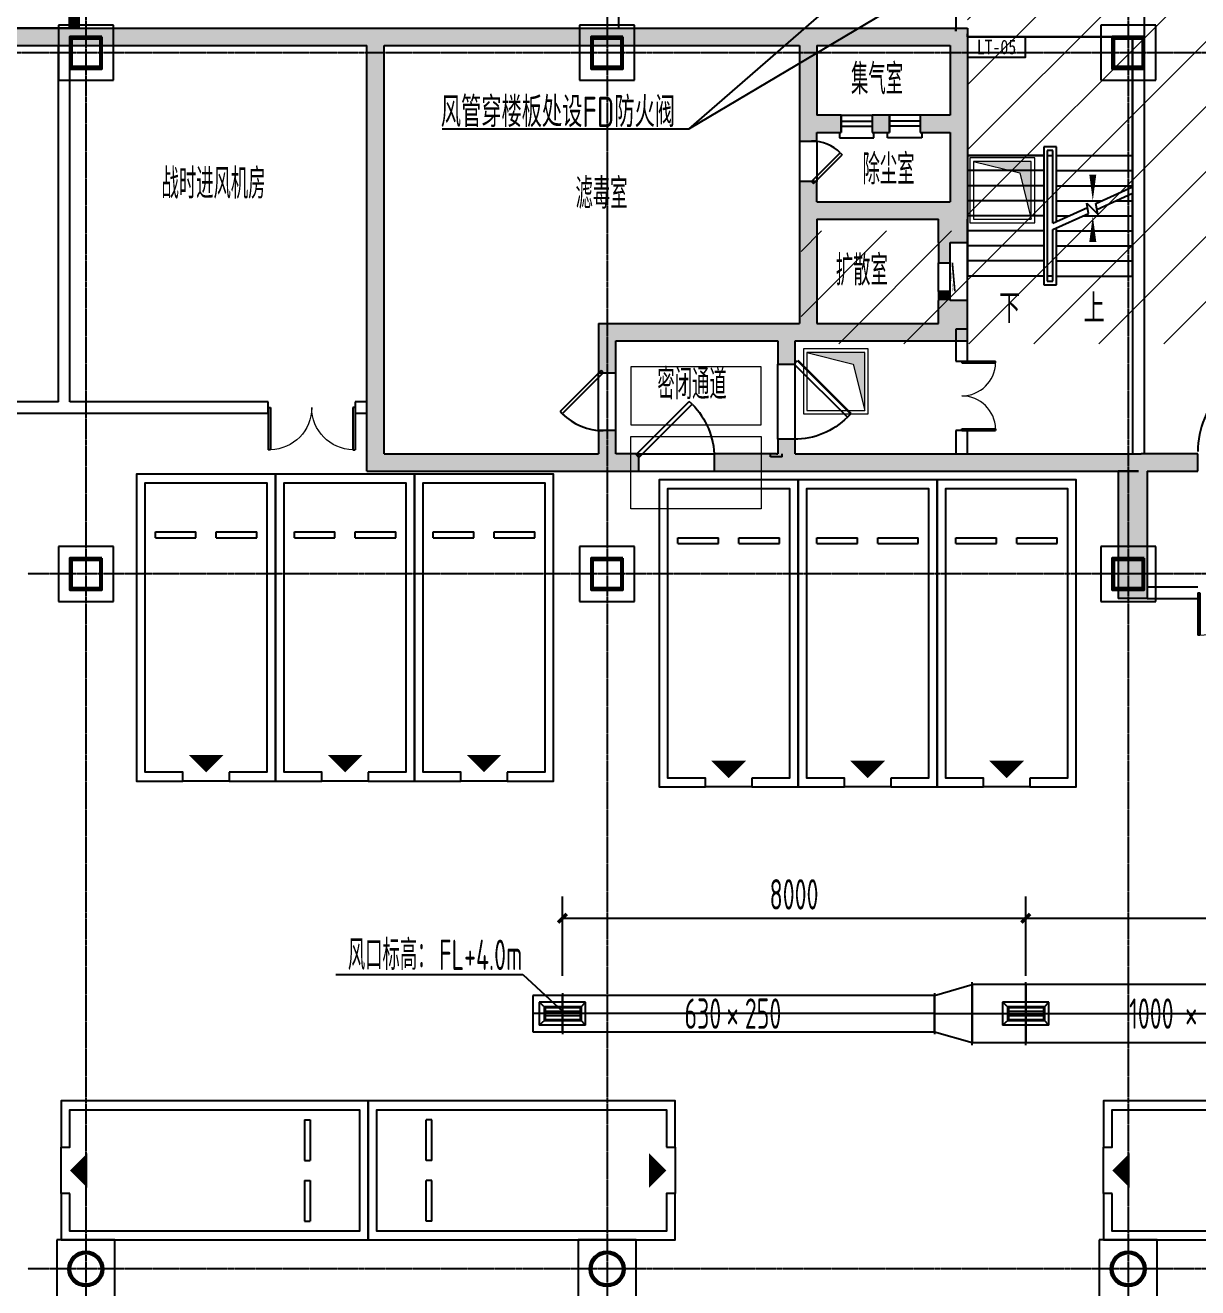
# Model space of a CAD drawing. Extents: x -20827274 to 1300756471, y -549375 to 3431892.
# Drawn here: x 16195 to 36441, y -246835 to -225035 of the extents above; entities that cross this region are included whole.
import ezdxf
from ezdxf.enums import TextEntityAlignment as Align

# ---------------------------------------------------------------- set-up
doc = ezdxf.new("R2010")
doc.units = 0
doc.header["$LTSCALE"] = 10
for name, pattern in [('CENTER2', [1.125, 0.75, -0.125, 0.125, -0.125]), ('DASH', [0.35, 0.25, -0.1]), ('暖附图底图$0$__DASH', [0.35, 0.25, -0.1]), ('暖附图底图$0$DASH', [0.35, 0.25, -0.1]), ('暖附图底图$0$DOTE', [2.42, 2, -0.2, 0.02, -0.2])]:
    doc.linetypes.add(name, pattern=pattern)
doc.layers.add('0-不打印', color=211, linetype='Continuous', lineweight=18, plot=False)
for name, color, linetype in [('1-zs', 3, 'Continuous'), ('1-暖通标注', 4, 'Continuous'), ('1-标注暖通', 4, 'Continuous'), ('DUCT-排烟中心线', 5, 'CENTER2'), ('DUCT-排烟标注', 3, 'Continuous'), ('DUCT-排烟法兰', 4, 'Continuous'), ('DUCT-排烟管', 2, 'Continuous'), ('DUCT-排烟管端线', 4, 'Continuous'), ('DUCT-排风风口', 7, 'Continuous'), ('H-TH_DIM', 3, 'Continuous'), ('暖附图底图$0$00-停车位', 8, 'Continuous'), ('暖附图底图$0$1-标注暖通', 8, 'Continuous'), ('暖附图底图$0$A-COLUMN', 8, 'Continuous'), ('暖附图底图$0$A-DIM_SYMB', 8, 'Continuous'), ('暖附图底图$0$A-PUB_HATCH', 8, 'Continuous'), ('暖附图底图$0$A-ROOM_NAME', 8, 'Continuous'), ('暖附图底图$0$A-STAIR', 8, 'Continuous'), ('暖附图底图$0$A-WALL', 8, 'Continuous'), ('暖附图底图$0$DOOR_FIRE', 8, 'Continuous'), ('暖附图底图$0$DOTE', 8, 'Continuous'), ('暖附图底图$0$PUB_HATCH', 8, 'Continuous'), ('暖附图底图$0$R_人防洗消集水坑', 8, 'Continuous'), ('暖附图底图$0$S-柱', 8, 'Continuous'), ('暖附图底图$0$S-柱-填充', 8, 'Continuous'), ('暖附图底图$0$SRC-03F$0$A-SYMB-NUMB-T', 8, 'Continuous'), ('暖附图底图$0$SRC-03F$0$A-WALL', 8, 'Continuous'), ('暖附图底图$0$WINDOW', 8, 'Continuous'), ('暖附图底图$0$WINDOW_RF', 8, 'Continuous')]:
    doc.layers.add(name, color=color, linetype=linetype)
doc.layers.add('F-非人防区', color=105, linetype='Continuous', lineweight=15)
doc.styles.add('8B2_02', font='tssdeng.shx', dxfattribs={"width": 0.6, "bigfont": 'TSSDCHN.shx'})
doc.styles.add('8B2_02_T3', font='tssdeng.shx', dxfattribs={"width": 0.6, "bigfont": 'TSSDCHN.shx'})
doc.styles.add('暖附图底图$0$8B2_01', font='simhei.ttf', dxfattribs={"width": 0.8})
doc.styles.add('暖附图底图$0$8B2_02', font='tssdeng.shx', dxfattribs={"width": 0.6, "bigfont": 'TSSDCHN.shx'})
doc.styles.add('暖附图底图$0$_TCH_DIM', font='SIMPLEX', dxfattribs={"bigfont": 'GBCBIG'})
doc.styles.add('暖附图底图$0$SRC-03F$0$ECADI-TXT', font='simplex.shx', dxfattribs={"bigfont": 'hztxt.shx'})
doc.dimstyles.new('_TCH_ARCH&&150', dxfattribs={"dimtxt": 525, "dimasz": 150, "dimexe": 375, "dimexo": 450, "dimgap": 150, "dimtad": 1, "dimdec": 0, "dimrnd": 50, "dimzin": 0, "dimdsep": 46, "dimtxsty": '8B2_02_T3', "dimblk": 'ARCHTICK', "dimcen": 0.09, "dimclrt": 7, "dimazin": 2, "dimtfac": 1, "dimtdec": 0, "dimtix": 1, "dimtmove": 2, "dimatfit": 3, "dimfxl": 0, "dimtolj": 1, "dimtzin": 0, "dimarcsym": 0})

# ---------------------------------------------------------------- blocks, each defined once
blk = doc.blocks.new('$风口$00000108')
for p, q in [((-250, 135), (-190, 75)), ((-250, -135), (-250, 135)), ((200, 25), (-190, 25)), ((250, 135), (200, 75)), ((250, 135), (250, -135)), ((-250, -135), (-190, -75)), ((250, -135), (-250, -135)), ((200, -25), (-190, -25)), ((200, -75), (250, -135))]:
    blk.add_line(p, q)
at = {"linetype": 'Continuous'}
blk.add_line((250, 135), (-250, 135), dxfattribs=at)
at = {"lineweight": 40}
for p, q in [((-190, 75), (200, 75)), ((-190, -75), (-190, 75)), ((200, 75), (200, -75)), ((-190, -75), (200, -75))]:
    blk.add_line(p, q, dxfattribs=at)
blk = doc.blocks.new('暖附图底图$0$车位2400x5300')
at = {"layer": '暖附图底图$0$00-停车位', "color": 251}
for p, q in [((-875, -1000), (-175, -1000)), ((-875, -1100), (-875, -1000)), ((-175, -1100), (-175, -1000)), ((175, -1000), (875, -1000)), ((175, -1100), (175, -1000)), ((875, -1100), (875, -1000)), ((-875, -1100), (-175, -1100)), ((175, -1100), (875, -1100)), ((400, -5300), (-400, -5300))]:
    blk.add_line(p, q, dxfattribs=at)
blk.add_lwpolyline([(400, -5150), (400, -5300), (1200, -5300), (1200, 0), (-1200, 0), (-1200, -5300), (-400, -5300), (-400, -5150), (-1050, -5150), (-1050, -150), (1050, -150), (1050, -5150), (400, -5150)], dxfattribs=at)
blk.add_lwpolyline([(0, -5150, 0, 600, 0), (0, -4850, 600, 600, 0)], format="xyseb", dxfattribs=at)
blk = doc.blocks.new('暖附图底图$0$洗消污水集水坑')
at = {"layer": '暖附图底图$0$R_人防洗消集水坑', "lineweight": 15}
h = blk.add_hatch(color=256, dxfattribs=at)
h.dxf.hatch_style = 1
h.paths.add_polyline_path([(161254, 16997), (162054, 17197), (161054, 17197), (161054, 16197)])
for points in [[(162114, 17257), (160994, 17257), (160994, 16137), (162114, 16137)], [(162054, 17197), (161054, 17197), (161054, 16197), (162054, 16197)]]:
    blk.add_lwpolyline(points, close=True, dxfattribs=at)
blk.add_lwpolyline([(161054, 16197), (161254, 16997), (162054, 17197)], dxfattribs=at)
blk = doc.blocks.new('暖附图底图$0$洗消坑')
at = {"layer": '暖附图底图$0$R_人防洗消集水坑', "lineweight": 15, "rotation": 270}
for p in [(83578, -191171), (80703, -194471)]:
    blk.add_blockref('暖附图底图$0$洗消污水集水坑', p, dxfattribs=at)
blk = doc.blocks.new('暖附图底图$0$A$C7EFF042E')
at = {"layer": '暖附图底图$0$A-COLUMN', "color": 6}
for p, q in [((725, -44775), (-225, -44775)), ((-225, -44775), (-225, -45725)), ((725, -45725), (725, -44775)), ((9725, -44775), (8775, -44775)), ((8775, -44775), (8775, -45725)), ((9725, -45725), (9725, -44775)), ((18725, -44775), (17775, -44775)), ((17775, -44775), (17775, -45725)), ((18725, -45725), (18725, -44775)), ((-225, -45725), (725, -45725)), ((8775, -45725), (9725, -45725)), ((17775, -45725), (18725, -45725)), ((725, -53775), (-225, -53775)), ((-225, -53775), (-225, -54725)), ((725, -54725), (725, -53775)), ((9725, -53775), (8775, -53775)), ((8775, -53775), (8775, -54725)), ((9725, -54725), (9725, -53775)), ((18725, -53775), (17775, -53775)), ((17775, -53775), (17775, -54725)), ((18725, -54725), (18725, -53775)), ((-225, -54725), (725, -54725)), ((8775, -54725), (9725, -54725)), ((17775, -54725), (18725, -54725)), ((750, -65750), (-250, -65750)), ((-250, -65750), (-250, -66750)), ((750, -66750), (750, -65750)), ((9750, -65750), (8750, -65750)), ((8750, -65750), (8750, -66750)), ((9750, -66750), (9750, -65750)), ((18750, -65750), (17750, -65750)), ((17750, -65750), (17750, -66750)), ((18750, -66750), (18750, -65750))]:
    blk.add_line(p, q, dxfattribs=at)
at = {"layer": '暖附图底图$0$S-柱', "color": 6, "lineweight": 35}
for points in [[(525, -44975), (-25, -44975), (-25, -45525), (525, -45525)], [(525, -44975), (-25, -44975), (-25, -45525), (525, -45525)], [(9525, -44975), (8975, -44975), (8975, -45525), (9525, -45525)], [(9525, -44975), (8975, -44975), (8975, -45525), (9525, -45525)], [(18525, -44975), (17975, -44975), (17975, -45525), (18525, -45525)], [(18525, -44975), (17975, -44975), (17975, -45525), (18525, -45525)], [(525, -53975), (-25, -53975), (-25, -54525), (525, -54525)], [(525, -53975), (-25, -53975), (-25, -54525), (525, -54525)], [(9525, -53975), (8975, -53975), (8975, -54525), (9525, -54525)], [(9525, -53975), (8975, -53975), (8975, -54525), (9525, -54525)], [(18525, -53975), (17975, -53975), (17975, -54525), (18525, -54525)], [(18525, -53975), (17975, -53975), (17975, -54525), (18525, -54525)]]:
    blk.add_lwpolyline(points, close=True, dxfattribs=at)
for centre in [(250, -66250), (250, -66250), (9250, -66250), (9250, -66250), (18250, -66250), (18250, -66250)]:
    blk.add_circle(centre, 300, dxfattribs=at)
at = {"layer": '暖附图底图$0$S-柱-填充', "color": 6, "lineweight": 35}
for points in [[(495, -45495), (5, -45495), (5, -45005), (495, -45005)], [(9495, -45495), (9005, -45495), (9005, -45005), (9495, -45005)], [(18495, -45495), (18005, -45495), (18005, -45005), (18495, -45005)], [(495, -54495), (5, -54495), (5, -54005), (495, -54005)], [(9495, -54495), (9005, -54495), (9005, -54005), (9495, -54005)], [(18495, -54495), (18005, -54495), (18005, -54005), (18495, -54005)]]:
    blk.add_lwpolyline(points, close=True, dxfattribs=at)
for points in [[(-20, -66250, -1), (520, -66250, -1)], [(8980, -66250, -1), (9520, -66250, -1)], [(17980, -66250, -1), (18520, -66250, -1)]]:
    blk.add_lwpolyline(points, format="xyb", close=True, dxfattribs=at)
blk = doc.blocks.new('暖附图底图$0$SRC-03F$0$ECADI-TAG-CODE')
at = {"layer": '暖附图底图$0$SRC-03F$0$A-SYMB-NUMB-T', "color": 1}
blk.add_lwpolyline([(3.41, 8.1), (13.41, 8.1), (13.41, 4.6), (3.41, 4.6)], close=True, dxfattribs=at)
at = {"layer": '暖附图底图$0$SRC-03F$0$A-SYMB-NUMB-T', "style": '暖附图底图$0$SRC-03F$0$ECADI-TXT', "width": 0.7}
blk.add_attdef('CODE', text='', height=2.5, dxfattribs=at).set_placement((8.41, 6.35), align=Align.MIDDLE_CENTER)
blk = doc.blocks.new('暖附图底图$0$$DorLib2D$00000085')
for p, q in [((-0.207, 0.832), (-0.148, 0.891)), ((0.5, 0.125), (-0.207, 0.832)), ((0.5, 0.125), (0.559, 0.184))]:
    blk.add_line(p, q)
at = {"const_width": 0.0417}
blk.add_lwpolyline([(0.559, 0.184), (-0.148, 0.891)], dxfattribs=at)
blk.add_arc((0.5, 0.125), 1, 135, 180)
blk = doc.blocks.new('暖附图底图$0$$WINLIB2D$00000009')
at = {"color": 0}
for points in [[(-0.5, 0.5), (0.5, 0.5)], [(-0.5, 0.5), (-0.5, -0.5)], [(0.5, 0.5), (0.5, -0.5)], [(-0.5, 0.15), (0.5, 0.15)], [(-0.5, -0.15), (0.5, -0.15)], [(-0.56, -0.506), (-0.56, -0.808)], [(-0.56, -0.808), (0.564, -0.808)], [(0.564, -0.808), (0.564, -0.506)]]:
    blk.add_lwpolyline(points, dxfattribs=at)
blk = doc.blocks.new('暖附图底图$0$$DorLib2D$00000080')
for p, q in [((-0.207, 0.79), (-0.16, 0.838)), ((0.5, 0.083), (-0.207, 0.79)), ((0.547, 0.13), (-0.16, 0.838)), ((0.5, 0.083), (0.547, 0.13))]:
    blk.add_line(p, q)
blk.add_arc((0.5, 0.083), 1, 135, 180)
blk = doc.blocks.new('暖附图底图$0$$DorLib2D$00000081')
for p, q in [((-0.207, 0.774), (-0.169, 0.811)), ((0.5, 0.067), (-0.207, 0.774)), ((0.538, 0.104), (-0.169, 0.811)), ((0.5, 0.067), (0.538, 0.104))]:
    blk.add_line(p, q)
blk.add_arc((0.5, 0.067), 1, 135, 180)
blk = doc.blocks.new('暖附图底图$0$$DorLib2D$00000084')
for p, q in [((-0.207, 0.807), (-0.16, 0.854)), ((0.5, 0.1), (-0.207, 0.807)), ((0.5, 0.1), (0.547, 0.147))]:
    blk.add_line(p, q)
at = {"const_width": 0.0333}
blk.add_lwpolyline([(0.547, 0.147), (-0.16, 0.854)], dxfattribs=at)
blk.add_arc((0.5, 0.1), 1, 135, 180)
blk = doc.blocks.new('暖附图底图$0$$DorLib2D$00000002')
for p, q in [((-0.5, 0), (-0.5, 0.4875)), ((-0.475, 0.4875), (-0.5, 0.4875)), ((-0.475, 0), (-0.475, 0.4875)), ((0.475, 0), (0.475, 0.4875)), ((0.475, 0.4875), (0.5, 0.4875)), ((0.5, 0), (0.5, 0.4875)), ((-0.5, 0), (-0.475, 0)), ((0.5, 0), (0.475, 0))]:
    blk.add_line(p, q)
at = {"lineweight": 13}
for centre, start, end in [((-0.4875, 0), 0, 88.53072), ((0.4875, 0), 91.46928, 180)]:
    blk.add_arc(centre, 0.4875, start, end, dxfattribs=at)
blk = doc.blocks.new('暖附图底图$0$$DorLib2D$00000249')
at = {"color": 0}
for points, const_width in [([(-0.504, 0.274), (0.492, 0.361)], 0.06), ([(-0.5, 0.2), (-0.254, 0.221)], 0.01), ([(-0.156, 0.23), (0.13, 0.255)], 0.01), ([(0.207, 0.262), (0.496, 0.287)], 0.01)]:
    blk.add_lwpolyline(points, dxfattribs=dict(at, const_width=const_width))
blk = doc.blocks.new('暖附图底图$0$AFSFCS')
at = {"layer": '暖附图底图$0$A-PUB_HATCH'}
for points in [[(13916.4, -225085.4), (13916.4, -225385.4), (16866.4, -225385.4), (16866.4, -225085.4)], [(16866.4, -225085.4), (16866.4, -225385.4), (22091.4, -225385.4), (22241.4, -225285.4), (22241.4, -225085.4)], [(22241.4, -225285.4), (22391.4, -225385.4), (26341.4, -225385.4), (26341.4, -225085.4), (22241.4, -225085.4)], [(26341.4, -225085.4), (26341.4, -225385.4), (29566.4, -225385.4), (29733.1, -225285.4), (29766.4, -225085.4)], [(29733.1, -225285.4), (29866.4, -225385.4), (32166.4, -225385.4), (32466.4, -225085.4), (29766.4, -225085.4)], [(32466.4, -225085.4), (32166.4, -225385.4), (32166.4, -226585.4), (32266.4, -226718.7), (32466.4, -226685.4)], [(29733.1, -225285.4), (29566.4, -225385.4), (29566.4, -226685.4), (29766.4, -226718.7), (29866.4, -226585.4), (29866.4, -225385.4)], [(29566.4, -226685.4), (29566.4, -227035.4), (29866.4, -227035.4), (29866.4, -226885.4), (29766.4, -226718.7)], [(29866.4, -226885.4), (30286.4, -226885.4), (30286.4, -226585.4), (29866.4, -226585.4), (29766.4, -226718.7)], [(30816.4, -226885.4), (31116.4, -226885.4), (31116.4, -226585.4), (30816.4, -226585.4)], [(32166.4, -226585.4), (31646.4, -226585.4), (31646.4, -226885.4), (32166.4, -226885.4), (32266.4, -226718.7)], [(32266.4, -226718.7), (32166.4, -226885.4), (32166.4, -228085.4), (32466.4, -228385.4), (32466.4, -226685.4)], [(29866.4, -228085.4), (29866.4, -227735.4), (29566.4, -227735.4), (29566.4, -228185.4), (29766.4, -228218.7)], [(29766.4, -228218.7), (29566.4, -228185.4), (29566.4, -230185.4), (29733.1, -230285.4), (29866.4, -230185.4), (29866.4, -228385.4)], [(29766.4, -228218.7), (29866.4, -228385.4), (31966.4, -228385.4), (32133.1, -228285.4), (31966.4, -228085.4), (29866.4, -228085.4)], [(32133.1, -228285.4), (32466.4, -228385.4), (32166.4, -228085.4), (31966.4, -228085.4)], [(26091.4, -230185.4), (26391.4, -230485.4), (29191.4, -230485.4), (29341.4, -230385.4), (29341.4, -230185.4)], [(29341.4, -230385.4), (29491.4, -230485.4), (29766.4, -230485.4), (29733.1, -230285.4), (29566.4, -230185.4), (29341.4, -230185.4)], [(29733.1, -230285.4), (29766.4, -230485.4), (32466.4, -230485.4), (31966.4, -230185.4), (29866.4, -230185.4)], [(22391.4, -232435.4), (22091.4, -232735.4), (26241.4, -232735.4), (26241.4, -232535.4), (26091.4, -232435.4)], [(26241.4, -232735.4), (26791.4, -232735.4), (26791.4, -232435.4), (26391.4, -232435.4), (26241.4, -232535.4)], [(29166.4, -232435.4), (28091.4, -232435.4), (28091.4, -232735.4), (29166.4, -232735.4)], [(29166.4, -232435.4), (29166.4, -232735.4), (29341.4, -232735.4), (29341.4, -232535.4), (29191.4, -232435.4)], [(29341.4, -232535.4), (29341.4, -232735.4), (32366.4, -232735.4), (32366.4, -232435.4), (29491.4, -232435.4)], [(32366.4, -232435.4), (32366.4, -232735.4), (35416.4, -232735.4), (35416.4, -232435.4)], [(35416.4, -232435.4), (35416.4, -232735.4), (35066.4, -232735.4), (35366.4, -232635.4), (35466.4, -232435.4)], [(35566.4, -232735.4), (36441.4, -232735.4), (36441.4, -232435.4), (35466.4, -232435.4), (35366.4, -232635.4)]]:
    blk.add_hatch(color=256, dxfattribs=at).paths.add_polyline_path(points)
at = {"layer": '暖附图底图$0$PUB_HATCH'}
for points in [[(22091.4, -231635.4), (22391.4, -231635.4), (22391.4, -225385.4), (22241.4, -225285.4), (22091.4, -225385.4)], [(31966.4, -228785.4), (32466.4, -228785.4), (32466.4, -228385.4), (32133.1, -228285.4), (31966.4, -228385.4)], [(31966.4, -228785.4), (31966.4, -229135.4), (32166.4, -229135.4), (32166.4, -228785.4)], [(32166.4, -229785.4), (32166.4, -229635.4), (31966.4, -229635.4), (31966.4, -229785.4)], [(31966.4, -230185.4), (32466.4, -230485.4), (32466.4, -229785.4), (31966.4, -229785.4)], [(26091.4, -230185.4), (26091.4, -231035.4), (26391.4, -231035.4), (26391.4, -230485.4)], [(29191.4, -230485.4), (29191.4, -230885.4), (29491.4, -230885.4), (29491.4, -230485.4), (29341.4, -230385.4)], [(22091.4, -232735.4), (22391.4, -232435.4), (22391.4, -231635.4), (22091.4, -231635.4)], [(26391.4, -232435.4), (26391.4, -232035.4), (26091.4, -232035.4), (26091.4, -232435.4), (26241.4, -232535.4)], [(29491.4, -232435.4), (29491.4, -232185.4), (29191.4, -232185.4), (29191.4, -232435.4), (29341.4, -232535.4)], [(35366.4, -232635.4), (35066.4, -232735.4), (35066.4, -234935.4), (35566.4, -234935.4), (35566.4, -232735.4)]]:
    blk.add_hatch(color=256, dxfattribs=at).paths.add_polyline_path(points)
at = {"layer": '暖附图底图$0$A-DIM_SYMB'}
for points in [[(33153.9, -229495.4, 0, 0, 0), (33153.9, -226260.4, 0, 0, 0), (34628.9, -226260.4, 0, 0, 0), (34628.9, -228065.4, 0, 120, 0), (34628.9, -227615.4, 0, 0, 0)], [(34628.9, -229495.4, 0, 0, 0), (34628.9, -228325.4, 0, 120, 0), (34628.9, -228775.4, 0, 0, 0)]]:
    blk.add_lwpolyline(points, format="xyseb", dxfattribs=at)
at = {"layer": '暖附图底图$0$A-STAIR'}
for p, q in [((35316.4, -225235.4), (32466.4, -225235.4)), ((32466.4, -225235.4), (32466.4, -227285.4)), ((35316.4, -227285.4), (35316.4, -225235.4)), ((34001.4, -227135.4), (33781.4, -227135.4)), ((33781.4, -227135.4), (33781.4, -229515.4)), ((34001.4, -228426.7), (34001.4, -227135.4)), ((32466.4, -227285.4), (32466.4, -229365.4)), ((33781.4, -227285.4), (32466.4, -227285.4)), ((32466.4, -227285.4), (33781.4, -227285.4)), ((33941.4, -227195.4), (33841.4, -227195.4)), ((33841.4, -227195.4), (33841.4, -229455.4)), ((33841.4, -227285.4), (33841.4, -229365.4)), ((33841.4, -227285.4), (33941.4, -227285.4)), ((33941.4, -228454.1), (33941.4, -227195.4)), ((33941.4, -228454.1), (33941.4, -227285.4)), ((34001.4, -227285.4), (35316.4, -227285.4)), ((34001.4, -227285.4), (35316.4, -227285.4)), ((35316.4, -227826.8), (35316.4, -227285.4)), ((33781.4, -227545.4), (32466.4, -227545.4)), ((34001.4, -227545.4), (35316.4, -227545.4)), ((33781.4, -227805.4), (32466.4, -227805.4)), ((34001.4, -227805.4), (35316.4, -227805.4)), ((34683.9, -228115.4), (35316.4, -227826.8)), ((34701, -228217.5), (35316.4, -227936.7)), ((35316.4, -229365.4), (35316.4, -227936.7)), ((33781.4, -228065.4), (32466.4, -228065.4)), ((33941.4, -228454.1), (34538.6, -228181.6)), ((34001.4, -228065.4), (34793.4, -228065.4)), ((34555.7, -228283.7), (34526.2, -228107.8)), ((34526.2, -228107.8), (34714.8, -228299.5)), ((34714.8, -228299.5), (34683.9, -228115.4)), ((35034.3, -228065.4), (35316.4, -228065.4)), ((33781.4, -228325.4), (32466.4, -228325.4)), ((33941.4, -228564), (34555.7, -228283.7)), ((34001.4, -228325.4), (34223.4, -228325.4)), ((34464.4, -228325.4), (35316.4, -228325.4)), ((33781.4, -228585.4), (32466.4, -228585.4)), ((33941.4, -229365.4), (33941.4, -228564)), ((33941.4, -229455.4), (33941.4, -228564)), ((34001.4, -229515.4), (34001.4, -228536.6)), ((34001.4, -228585.4), (35316.4, -228585.4)), ((33781.4, -228845.4), (32466.4, -228845.4)), ((34001.4, -228845.4), (35316.4, -228845.4)), ((33781.4, -229105.4), (32466.4, -229105.4)), ((34001.4, -229105.4), (35316.4, -229105.4)), ((33781.4, -229365.4), (32466.4, -229365.4)), ((33781.4, -229515.4), (34001.4, -229515.4)), ((33941.4, -229365.4), (33841.4, -229365.4)), ((33841.4, -229455.4), (33941.4, -229455.4)), ((34001.4, -229365.4), (35316.4, -229365.4))]:
    blk.add_line(p, q, dxfattribs=at)
at = {"layer": '暖附图底图$0$A-WALL'}
for p, q in [((26241.4, -216935.4), (26241.4, -225085.4)), ((26441.4, -216935.4), (26441.4, -225085.4)), ((32266.4, -222035.4), (32266.4, -225135.4)), ((35516.4, -222035.4), (35516.4, -225135.4)), ((13916.4, -225085.4), (16866.4, -225085.4)), ((16866.4, -225085.4), (22241.4, -225085.4)), ((22241.4, -225085.4), (26341.4, -225085.4)), ((26341.4, -225085.4), (29766.4, -225085.4)), ((29766.4, -225085.4), (32466.4, -225085.4)), ((32266.4, -225135.4), (32266.4, -225085.4)), ((32466.4, -225085.4), (32466.4, -226685.4)), ((32466.4, -225235.4), (32466.4, -225185.4)), ((35516.4, -225135.4), (35516.4, -232435.4)), ((13916.4, -225385.4), (16866.4, -225385.4)), ((16766.4, -231535.4), (16766.4, -225385.4)), ((16866.4, -225385.4), (22091.4, -225385.4)), ((16966.4, -231535.4), (16966.4, -225385.4)), ((22091.4, -231635.4), (22091.4, -225385.4)), ((22391.4, -225385.4), (26341.4, -225385.4)), ((22391.4, -231635.4), (22391.4, -225385.4)), ((26341.4, -225385.4), (29566.4, -225385.4)), ((29566.4, -225385.4), (29566.4, -226685.4)), ((29866.4, -225385.4), (29866.4, -226585.4)), ((29866.4, -225385.4), (32166.4, -225385.4)), ((32166.4, -225385.4), (32166.4, -226585.4)), ((32466.4, -225235.4), (35066.4, -225235.4)), ((35066.4, -225235.4), (35316.4, -225235.4)), ((35316.4, -225235.4), (35316.4, -232435.4)), ((29566.4, -226685.4), (29566.4, -227035.4)), ((30286.4, -226585.4), (29866.4, -226585.4)), ((30286.4, -226885.4), (30286.4, -226585.4)), ((31116.4, -226585.4), (30816.4, -226585.4)), ((30816.4, -226585.4), (30816.4, -226885.4)), ((31116.4, -226885.4), (31116.4, -226585.4)), ((32166.4, -226585.4), (31646.4, -226585.4)), ((31646.4, -226585.4), (31646.4, -226885.4)), ((32466.4, -226685.4), (32466.4, -228385.4)), ((29866.4, -226885.4), (30286.4, -226885.4)), ((29866.4, -227035.4), (29866.4, -226885.4)), ((30816.4, -226885.4), (31116.4, -226885.4)), ((31646.4, -226885.4), (32166.4, -226885.4)), ((32166.4, -226885.4), (32166.4, -228085.4)), ((29566.4, -227035.4), (29866.4, -227035.4)), ((29866.4, -227735.4), (29566.4, -227735.4)), ((29566.4, -227735.4), (29566.4, -228185.4)), ((29866.4, -228085.4), (29866.4, -227735.4)), ((29566.4, -228185.4), (29566.4, -230185.4)), ((29866.4, -228085.4), (31966.4, -228085.4)), ((31966.4, -228085.4), (32166.4, -228085.4)), ((29866.4, -228385.4), (31966.4, -228385.4)), ((29866.4, -228385.4), (29866.4, -230185.4)), ((31966.4, -228785.4), (31966.4, -228385.4)), ((32466.4, -228785.4), (32466.4, -228385.4)), ((32466.4, -228385.4), (32466.4, -228385.4)), ((31966.4, -228785.4), (31966.4, -229135.4)), ((32166.4, -229135.4), (32166.4, -228785.4)), ((32166.4, -228785.4), (32466.4, -228785.4)), ((31966.4, -229135.4), (32166.4, -229135.4)), ((32166.4, -229635.4), (31966.4, -229635.4)), ((31966.4, -229635.4), (31966.4, -229785.4)), ((32166.4, -229785.4), (32166.4, -229635.4)), ((31966.4, -230185.4), (31966.4, -229785.4)), ((32466.4, -229785.4), (32166.4, -229785.4)), ((32466.4, -230485.4), (32466.4, -229785.4)), ((26091.4, -230185.4), (26091.4, -231035.4)), ((26091.4, -230185.4), (29341.4, -230185.4)), ((29341.4, -230185.4), (29566.4, -230185.4)), ((29866.4, -230185.4), (31966.4, -230185.4)), ((32266.4, -230285.4), (32266.4, -230835.4)), ((32466.4, -230285.4), (32266.4, -230285.4)), ((32466.4, -230835.4), (32466.4, -230285.4)), ((26391.4, -231035.4), (26391.4, -230485.4)), ((26391.4, -230485.4), (29191.4, -230485.4)), ((29191.4, -230485.4), (29191.4, -230885.4)), ((29491.4, -230885.4), (29491.4, -230485.4)), ((29491.4, -230485.4), (29766.4, -230485.4)), ((29766.4, -230485.4), (32466.4, -230485.4)), ((32266.4, -230835.4), (32466.4, -230835.4)), ((26091.4, -231035.4), (26391.4, -231035.4)), ((29191.4, -230885.4), (29491.4, -230885.4)), ((16766.4, -231535.4), (15416.4, -231535.4)), ((20391.4, -231535.4), (16966.4, -231535.4)), ((20391.4, -231735.4), (20391.4, -231535.4)), ((22091.4, -231535.4), (21891.4, -231535.4)), ((21891.4, -231535.4), (21891.4, -231735.4)), ((22091.4, -232735.4), (22091.4, -231635.4)), ((22391.4, -232435.4), (22391.4, -231635.4)), ((15416.4, -231735.4), (16866.4, -231735.4)), ((16866.4, -231735.4), (20391.4, -231735.4)), ((21891.4, -231735.4), (22091.4, -231735.4)), ((26391.4, -232035.4), (26091.4, -232035.4)), ((26091.4, -232035.4), (26091.4, -232435.4)), ((26391.4, -232435.4), (26391.4, -232035.4)), ((32466.4, -232035.4), (32266.4, -232035.4)), ((32266.4, -232035.4), (32266.4, -232435.4)), ((32466.4, -232435.4), (32466.4, -232035.4)), ((29491.4, -232185.4), (29191.4, -232185.4)), ((29191.4, -232185.4), (29191.4, -232435.4)), ((29491.4, -232435.4), (29491.4, -232185.4)), ((22391.4, -232435.4), (26091.4, -232435.4)), ((26791.4, -232435.4), (26391.4, -232435.4)), ((26791.4, -232735.4), (26791.4, -232435.4)), ((29166.4, -232435.4), (28091.4, -232435.4)), ((28091.4, -232435.4), (28091.4, -232735.4)), ((29066.4, -232485.4), (29066.4, -232435.4)), ((29266.4, -232485.4), (29066.4, -232485.4)), ((29166.4, -232435.4), (29191.4, -232435.4)), ((29266.4, -232485.4), (29266.4, -232435.4)), ((29491.4, -232435.4), (32366.4, -232435.4)), ((32366.4, -232435.4), (35416.4, -232435.4)), ((35416.4, -232435.4), (35466.4, -232435.4)), ((36441.4, -232435.4), (35466.4, -232435.4)), ((36441.4, -232735.4), (36441.4, -232435.4)), ((22091.4, -232735.4), (26241.4, -232735.4)), ((26241.4, -232735.4), (26791.4, -232735.4)), ((28091.4, -232735.4), (29166.4, -232735.4)), ((29166.4, -232735.4), (29341.4, -232735.4)), ((29341.4, -232735.4), (32366.4, -232735.4)), ((32366.4, -232735.4), (35416.4, -232735.4)), ((35066.4, -232735.4), (35066.4, -234935.4)), ((35416.4, -232735.4), (35066.4, -232735.4)), ((35566.4, -232735.4), (36441.4, -232735.4)), ((35566.4, -232735.4), (35566.4, -234935.4)), ((36441.4, -234735.4), (35566.4, -234735.4)), ((35566.4, -234935.4), (35066.4, -234935.4)), ((35566.4, -234935.4), (36441.4, -234935.4))]:
    blk.add_line(p, q, dxfattribs=at)
at = {"layer": '暖附图底图$0$DOTE', "color": 16, "linetype": '暖附图底图$0$DOTE', "ltscale": 1.5}
for p, q in [((17241.4, -155629.3), (17241.4, -385768.2)), ((26241.4, -155629.3), (26241.4, -385768.2)), ((35241.4, -155629.3), (35241.4, -385768.2)), ((145070.3, -225510.4), (4332, -225510.4)), ((145070.3, -234510.4), (16241.4, -234510.4)), ((145070.3, -246510.4), (16241.4, -246510.4))]:
    blk.add_line(p, q, dxfattribs=at)
at = {"layer": '暖附图底图$0$WINDOW_RF'}
for p, q in [((29566.4, -227035.4), (29566.4, -227735.4)), ((29866.4, -227035.4), (29866.4, -227735.4)), ((31966.4, -229635.4), (31966.4, -229135.4)), ((32166.4, -229635.4), (32166.4, -229135.4)), ((26091.4, -232035.4), (26091.4, -231035.4)), ((26391.4, -232035.4), (26391.4, -231035.4)), ((29191.4, -232185.4), (29191.4, -230885.4)), ((29491.4, -232185.4), (29491.4, -230885.4)), ((26791.4, -232435.4), (28091.4, -232435.4)), ((26791.4, -232735.4), (28091.4, -232735.4))]:
    blk.add_line(p, q, dxfattribs=at)
blk.add_lwpolyline([(32466.4, -229785.4), (32466.4, -228785.4)], dxfattribs=at)
for name, p in [('暖附图底图$0$洗消坑', (-67208.6, 124839.6)), ('暖附图底图$0$A$C7EFF042E', (16991.4, -180260.4))]:
    blk.add_blockref(name, p)
at = {"layer": '暖附图底图$0$00-停车位'}
for p in [(19316.4, -232785.4), (21716.4, -232785.4), (24116.4, -232785.4), (28341.4, -232885.4), (30741.4, -232885.4), (33141.4, -232885.4)]:
    blk.add_blockref('暖附图底图$0$车位2400x5300', p, dxfattribs=at)
for p, rotation in [((22116.4, -244810.4), 270), ((22116.4, -244810.4), 90), ((40116.4, -244810.4), 270)]:
    blk.add_blockref('暖附图底图$0$车位2400x5300', p, dxfattribs=dict(at, rotation=rotation))
at = {"layer": '暖附图底图$0$DOOR_FIRE', "xscale": -1200, "yscale": -1200, "zscale": 200, "rotation": 90}
blk.add_blockref('暖附图底图$0$$DorLib2D$00000002', (32366.4, -231435.4), dxfattribs=at)
at = {"layer": '暖附图底图$0$DOOR_FIRE', "yscale": -1500, "zscale": 200}
for p, xscale in [((21141.4, -231635.4), 1500), ((37191.4, -234835.4), -1500)]:
    blk.add_blockref('暖附图底图$0$$DorLib2D$00000002', p, dxfattribs=dict(at, xscale=xscale))
at = {"layer": '暖附图底图$0$SRC-03F$0$A-WALL'}
ref = blk.add_blockref('暖附图底图$0$SRC-03F$0$ECADI-TAG-CODE', (33807.2, -226045.4), dxfattribs=dict(at, xscale=-100, yscale=100, zscale=100))
ref.add_attrib('CODE', 'LT-05', dxfattribs={"layer": '暖附图底图$0$SRC-03F$0$A-SYMB-NUMB-T', "height": 250, "style": '暖附图底图$0$8B2_01', "width": 0.8}).set_placement((32966.4, -225410.4), align=Align.MIDDLE_CENTER)
at = {"layer": '暖附图底图$0$WINDOW', "yscale": 300, "zscale": 300}
for p, xscale in [((30551.4, -226735.4), 530), ((31381.4, -226735.4), -530)]:
    blk.add_blockref('暖附图底图$0$$WINLIB2D$00000009', p, dxfattribs=dict(at, xscale=xscale))
at = {"layer": '暖附图底图$0$WINDOW_RF', "lineweight": 15, "zscale": 300}
for name, p, xscale, yscale, rotation in [('暖附图底图$0$$DorLib2D$00000080', (29716.4, -227385.4), 700, 700, 270), ('暖附图底图$0$$DorLib2D$00000084', (29341.4, -231535.4), 1300, -1300, 90), ('暖附图底图$0$$DorLib2D$00000081', (26241.4, -231535.4), 1000, 1000, 90)]:
    blk.add_blockref(name, p, dxfattribs=dict(at, xscale=xscale, yscale=yscale, rotation=rotation))
at = {"layer": '暖附图底图$0$WINDOW_RF', "xscale": -500, "yscale": -500, "zscale": 200, "rotation": 90}
blk.add_blockref('暖附图底图$0$$DorLib2D$00000249', (32066.4, -229385.4), dxfattribs=at)
at = {"layer": '暖附图底图$0$WINDOW_RF', "linetype": '暖附图底图$0$__DASH', "xscale": 1500, "yscale": 1500, "zscale": 300}
blk.add_blockref('暖附图底图$0$$DorLib2D$00000085', (37191.4, -232585.4), dxfattribs=at)
at = {"layer": '暖附图底图$0$WINDOW_RF', "lineweight": 15, "xscale": -1300, "yscale": 1300, "zscale": 300}
blk.add_blockref('暖附图底图$0$$DorLib2D$00000081', (27441.4, -232585.4), dxfattribs=at)
at = {"layer": '暖附图底图$0$A-DIM_SYMB', "color": 7, "style": '暖附图底图$0$_TCH_DIM'}
for s, p in [('下', (33011.5, -230177.9)), ('上', (34472.5, -230177.9))]:
    blk.add_text(s, height=506.4, dxfattribs=at).set_placement(p)
at = {"layer": '暖附图底图$0$A-ROOM_NAME', "style": '暖附图底图$0$8B2_02', "width": 0.6}
for s, p in [('集气室', (30454.7, -226228.8)), ('除尘室', (30653.5, -227785.9)), ('战时进风机房', (18548.4, -228031.5)), ('滤毒室', (25697, -228203.6)), ('扩散室', (30191.9, -229529.1)), ('密闭通道', (27110.8, -231496.3))]:
    blk.add_text(s, height=525, dxfattribs=at).set_placement(p)
blk = doc.blocks.new('暖附图底图')
at = {"layer": '暖附图底图$0$1-标注暖通', "linetype": '暖附图底图$0$DASH'}
blk.add_blockref('暖附图底图$0$AFSFCS', (500000, 0), dxfattribs=at)
blk = doc.blocks.new('_ArchTick')
at = {"color": 0, "linetype": 'ByBlock', "const_width": 0.4}
blk.add_lwpolyline([(-0.5, -0.5), (0.5, 0.5)], dxfattribs=at)
blk = doc.blocks.new('*D1204')
at = {"layer": 'Defpoints', "color": 0, "transparency": 16777216}
for p in [(33470, -240455), (25470, -241902), (33470, -241902)]:
    blk.add_point(p, dxfattribs=at)
at = {"layer": 'H-TH_DIM', "color": 0, "lineweight": -2, "transparency": 16777216}
for p, q in [((25470, -241452), (25470, -240080)), ((33470, -241452), (33470, -240080)), ((25470, -240455), (33470, -240455))]:
    blk.add_line(p, q, dxfattribs=at)
at = {"layer": 'H-TH_DIM', "color": 0, "lineweight": -2, "transparency": 16777216, "xscale": 150, "yscale": 150, "zscale": 150, "rotation": 180}
blk.add_blockref('_ArchTick', (25470, -240455), dxfattribs=at)
at = {"layer": 'H-TH_DIM', "color": 0, "lineweight": -2, "transparency": 16777216, "xscale": 150, "yscale": 150, "zscale": 150}
blk.add_blockref('_ArchTick', (33470, -240455), dxfattribs=at)
at = {"layer": 'H-TH_DIM', "color": 7, "transparency": 16777216, "insert": (29470, -240043), "char_height": 525, "attachment_point": 5, "style": '8B2_02_T3'}
blk.add_mtext('\\A1;8000', dxfattribs=at)
blk = doc.blocks.new('*D1205')
at = {"layer": 'Defpoints', "color": 0, "transparency": 16777216}
for p in [(41470, -240455), (33470, -241902), (41470, -241902)]:
    blk.add_point(p, dxfattribs=at)
at = {"layer": 'H-TH_DIM', "color": 0, "lineweight": -2, "transparency": 16777216}
for p, q in [((33470, -241452), (33470, -240080)), ((41470, -241452), (41470, -240080)), ((33470, -240455), (41470, -240455))]:
    blk.add_line(p, q, dxfattribs=at)
at = {"layer": 'H-TH_DIM', "color": 0, "lineweight": -2, "transparency": 16777216, "xscale": 150, "yscale": 150, "zscale": 150, "rotation": 180}
blk.add_blockref('_ArchTick', (33470, -240455), dxfattribs=at)
at = {"layer": 'H-TH_DIM', "color": 0, "lineweight": -2, "transparency": 16777216, "xscale": 150, "yscale": 150, "zscale": 150}
blk.add_blockref('_ArchTick', (41470, -240455), dxfattribs=at)
at = {"layer": 'H-TH_DIM', "color": 7, "transparency": 16777216, "insert": (37470, -240043), "char_height": 525, "attachment_point": 5, "style": '8B2_02_T3'}
blk.add_mtext('\\A1;8000', dxfattribs=at)

msp = doc.modelspace()

# ---------------------------------------------------------------- hatches: boundary and pattern name
at = {"layer": 'F-非人防区'}
h = msp.add_hatch(dxfattribs=at)
h.set_pattern_fill('ANSI31', color=8, scale=500)
h.set_pattern_definition([(45, (-67108.6, 126739.6), (-561.266, 561.266), [])])
edge = h.paths.add_edge_path()
edge.add_line((26041.4, -160910.4), (26041.4, -174910.4))
edge.add_line((26041.4, -174910.4), (44466.4, -174910.4))
edge.add_line((44466.4, -174910.4), (44466.4, -230535.4))
edge.add_line((44466.4, -230535.4), (29591.4, -230535.4))
edge.add_line((29591.4, -230535.4), (29591.4, -228585.4))
edge.add_line((29591.4, -228585.4), (32466.4, -228585.4))
edge.add_line((32466.4, -228585.4), (32466.4, -223185.4))
edge.add_line((32466.4, -223185.4), (6116.4, -223185.4))
edge.add_line((6116.4, -223185.4), (6116.4, -236210.4))
edge.add_line((6116.4, -236210.4), (5916.4, -236210.4))
edge.add_line((5916.4, -236210.4), (5921.1, -289912.2))
edge.add_line((5921.1, -289912.2), (35191.4, -289912.2))
edge.add_line((35191.4, -289912.2), (35191.4, -296310.4))
edge.add_line((35191.4, -296310.4), (35041.4, -296310.4))
edge.add_line((35041.4, -296310.4), (35041.4, -296910.4))
edge.add_line((35041.4, -296910.4), (35641.4, -296910.4))
edge.add_line((35641.4, -296910.4), (44736.4, -305099.6))
edge.add_line((44736.4, -305099.6), (22456.5, -329844))
edge.add_line((22456.5, -329844), (22456.5, -340006.4))
edge.add_line((22456.5, -340006.4), (-13248.1, -379660.4))
edge.add_line((-13248.1, -379660.4), (-90108.6, -379660.4))
edge.add_line((-90108.6, -379660.4), (-90108.6, -373660.4))
edge.add_line((-90108.6, -373660.4), (-91358.6, -373660.4))
edge.add_arc((-91358.6, -361660.4), 12000, 180, 270, ccw=False)
edge.add_line((-103358.6, -361660.4), (-103358.6, -333450.4))
edge.add_line((-103358.6, -333450.4), (-95358.6, -333436.6))
edge.add_line((-95358.6, -333436.6), (-95358.6, -160610.4))
edge.add_line((-95358.6, -160610.4), (-86333.4, -160610.4))
edge.add_line((-86333.4, -160610.4), (-86333.6, -149790))
edge.add_line((-86333.6, -149790), (-73433.4, -149790))
edge.add_line((-73433.4, -149790), (-73433.4, -160610.4))
edge.add_line((-73433.4, -160610.4), (26041.4, -160910.4))

# ---------------------------------------------------------------- linework, layer by layer
at = {"layer": '0-不打印'}
for points in [[(28899.8, -230934), (26649.8, -230934), (26649.8, -231934), (28899.8, -231934)], [(26649.8, -232134), (28899.8, -232134), (28899.8, -233384), (26649.8, -233384)]]:
    msp.add_lwpolyline(points, close=True, dxfattribs=at)
at = {"layer": '1-暖通标注', "color": 1}
for p, q in [((27658.2, -226821.8), (31635.8, -223364.2, 5000)), ((31635.2, -224464.3, 6000), (27658.2, -226821.8))]:
    msp.add_line(p, q, dxfattribs=at)
at = {"layer": '1-暖通标注'}
msp.add_line((23392.9, -226821.8), (27658.2, -226821.8), dxfattribs=at)
at = {"layer": '1-标注暖通'}
for p, q in [((21555.8, -241428.3), (24785.8, -241428.3)), ((24785.8, -241428.3), (25478.2, -242064.7, 2600))]:
    msp.add_line(p, q, dxfattribs=at)
msp.add_lwpolyline([(6391.4, -201635.4), (17041.4, -201635.4), (17041.4, -225085.4), (6391.4, -225085.4)], close=True, dxfattribs=at)
at = {"layer": '1-标注暖通', "linetype": 'DASH', "const_width": 200}
msp.add_lwpolyline([(17041.4, -203835.4), (17041.4, -225085.4)], dxfattribs=at)
at = {"layer": 'DUCT-排烟中心线'}
for p, q in [((25470.1, -242101.8), (24960.3, -242101.8)), ((31893, -242101.8), (25470.3, -242101.8)), ((31893.2, -242101.8), (32548.2, -242101.8)), ((32548.4, -242101.8), (33470.1, -242101.8)), ((33470.3, -242101.8), (39903.8, -242101.8))]:
    msp.add_line(p, q, dxfattribs=at)
at = {"layer": 'DUCT-排烟法兰'}
for p, q in [((25470.2, -241749.3), (25470.2, -242454.3)), ((31893.1, -241749.3), (31893.1, -242454.3)), ((32548.3, -242646.8), (32548.3, -241556.8)), ((33470.2, -242646.8), (33470.2, -241556.8))]:
    msp.add_line(p, q, dxfattribs=at)
at = {"layer": 'DUCT-排烟法兰', "color": 18, "true_color": 0x000000}
for p in [(25470.1, -242101.8, 500), (25470.3, -242101.8, 500), (31893, -242101.8, 500), (31893.2, -242101.8, 500), (32548.2, -242101.8, 500), (32548.4, -242101.8, 500), (33470.1, -242101.8, 500), (33470.3, -242101.8, 500)]:
    msp.add_point(p, dxfattribs=at)
at = {"layer": 'DUCT-排烟管'}
for p, q in [((31893.2, -241786.8), (32548.2, -241601.8)), ((33470.1, -241601.8), (32548.4, -241601.8)), ((32548.4, -241601.8), (32548.4, -242601.8)), ((33470.1, -242601.8), (33470.1, -241601.8)), ((39903.8, -241601.8), (33470.3, -241601.8)), ((33470.3, -241601.8), (33470.3, -242601.8)), ((25470.1, -241786.8), (24960.3, -241786.8)), ((24960.3, -241786.8), (24960.3, -242416.8)), ((25470.1, -242416.8), (25470.1, -241786.8)), ((31893, -241786.8), (25470.3, -241786.8)), ((25470.3, -241786.8), (25470.3, -242416.8)), ((31893, -242416.8), (31893, -241786.8)), ((24960.3, -242416.8), (25470.1, -242416.8)), ((25470.3, -242416.8), (31893, -242416.8)), ((31893.2, -242416.8), (32548.2, -242601.8)), ((32548.4, -242601.8), (33470.1, -242601.8)), ((33470.3, -242601.8), (39903.8, -242601.8))]:
    msp.add_line(p, q, dxfattribs=at)
at = {"layer": 'DUCT-排烟管', "color": 18, "true_color": 0x000000}
for p in [(31893.2, -242101.8, 500), (32548.2, -242101.8, 500)]:
    msp.add_point(p, dxfattribs=at)
at = {"layer": 'DUCT-排烟管端线'}
for p, q in [((32548.2, -242601.8), (32548.2, -241601.8)), ((31893.2, -241786.8), (31893.2, -242416.8))]:
    msp.add_line(p, q, dxfattribs=at)

# ---------------------------------------------------------------- block references
at = {"layer": '1-zs'}
msp.add_blockref('暖附图底图', (-500000, 0), dxfattribs=at)
at = {"layer": 'DUCT-排风风口', "xscale": 1.6, "yscale": -1.481481481481482}
for p in [(25470.2, -242101.8, 2600), (33470.2, -242101.8, 2600)]:
    msp.add_blockref('$风口$00000108', p, dxfattribs=at)

# ---------------------------------------------------------------- texts
at = {"layer": '1-暖通标注', "style": '8B2_02', "width": 0.7}
msp.add_text('风管穿楼板处设FD防火阀', height=525, dxfattribs=at).set_placement((23370.9, -226794.5))
at = {"layer": '1-标注暖通', "style": '8B2_02', "width": 0.6}
for s, p in [('风口标高：', (21765.6, -241350.2)), ('FL+4.0m', (23340.6, -241350.2))]:
    msp.add_text(s, height=525, dxfattribs=at).set_placement(p)
at = {"layer": 'DUCT-排烟标注', "style": '8B2_02', "width": 0.6}
for s, p in [('630', (27578.6, -242364.3, -2600)), ('250', (28620.5, -242364.3, -2600)), ('1000', (35256.9, -242364.3, -2600)), ('×', (28305.5, -242364.3, -2600)), ('×', (36226.1, -242364.3, -2600))]:
    msp.add_text(s, height=525, dxfattribs=at).set_placement(p)

# ---------------------------------------------------------------- dimensions: what is measured, and where the dimension line sits
at = {"layer": 'H-TH_DIM'}
for p1, p2, picture, middle in [((25470.2, -241901.8), (33470.3, -241901.8), '*D1204', (29470.3, -240042.6)), ((33470.3, -241901.8), (41470.2, -241901.8), '*D1205', (37470.3, -240042.6))]:
    dim = msp.add_aligned_dim(p1=p1, p2=p2, distance=1446.7, dimstyle='_TCH_ARCH&&150', dxfattribs=at)
    dim.commit()
    dim.dimension.update_dxf_attribs({"geometry": picture, "text_midpoint": middle})

doc.saveas('drawing.dxf')
